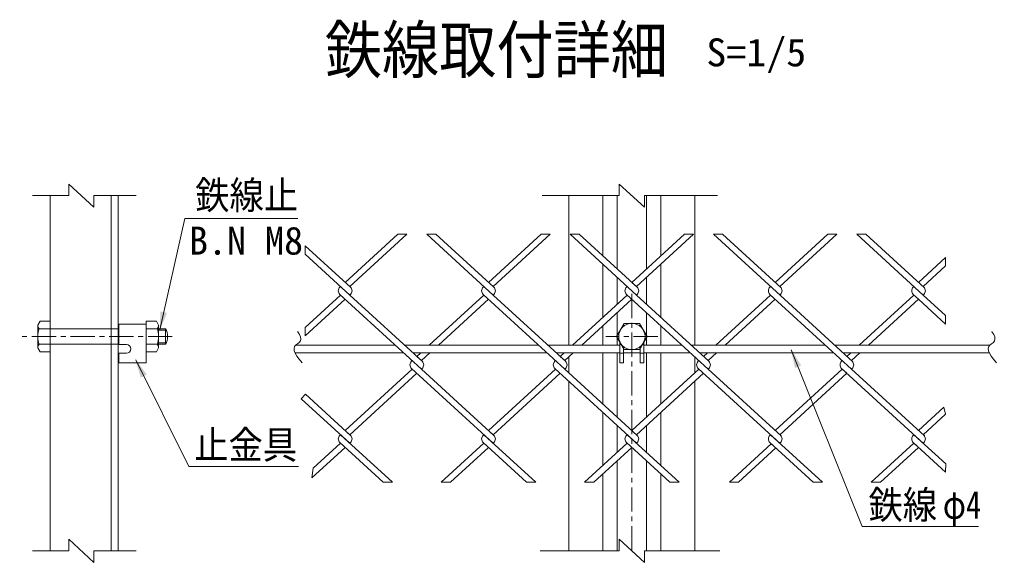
# Model space of a CAD drawing. Units: millimetres, scale not verified, with parts at other scales. Extents: x -4455 to 4455, y -3150 to 3150.
# Drawn here: x 1156 to 2669, y 516 to 1357 of the extents above; entities that cross this region are included whole.
import ezdxf
from ezdxf.enums import TextEntityAlignment as Align

# ---------------------------------------------------------------- set-up
doc = ezdxf.new("R2010")
doc.units = ezdxf.units.MM
doc.header["$LTSCALE"] = 30
doc.linetypes.add('DASHED', pattern=[7.5, 6, -1.5])
doc.linetypes.add('USER2', pattern=[2, 1.25, -0.25, 0.25, -0.25])
doc.layers.add('0-C_7詳細', color=7, linetype='Continuous', lineweight=18)
doc.styles.add('ＭＳ ゴシック', font='')
doc.styles.get('ＭＳ ゴシック').set_extended_font_data('MS Gothic')

msp = doc.modelspace()

# ---------------------------------------------------------------- linework, layer by layer
at = {"layer": '0-C_7詳細', "color": 4}
for p, q in [((1271.45, 1066.58), (1232.68, 1102.58)), ((1232.68, 1084.58), (1232.68, 1102.58)), ((2124.05, 1066.58), (2085.28, 1102.58)), ((2085.28, 1084.58), (2085.28, 1102.58)), ((1232.68, 1084.58), (1176.12, 1084.58)), ((1271.45, 1084.58), (1336.72, 1084.58)), ((1271.45, 1084.58), (1271.45, 1066.58)), ((2085.28, 1084.58), (1965.7, 1084.58)), ((2124.05, 1084.58), (2237.22, 1084.58)), ((2124.05, 1084.58), (2124.05, 1066.58)), ((1232.68, 534.27), (1232.68, 552.27)), ((1271.45, 516.27), (1232.68, 552.27)), ((2085.28, 534.27), (2085.28, 552.27)), ((2124.05, 516.27), (2085.28, 552.27)), ((1232.68, 534.27), (1176.12, 534.27)), ((1271.45, 534.27), (1336.72, 534.27)), ((1271.45, 534.27), (1271.45, 516.27)), ((2085.28, 534.27), (1962.47, 534.27)), ((2124.05, 534.27), (2240.87, 534.27)), ((2124.05, 534.27), (2124.05, 516.27))]:
    msp.add_line(p, q, dxfattribs=at)
at = {"layer": '0-C_7詳細', "lineweight": 9}
for p, q in [((1203.88, 1084.58), (1203.88, 534.27)), ((1298.38, 1084.58), (1298.38, 534.27)), ((1308.88, 1084.58), (1308.88, 534.27)), ((2007.17, 1084.58), (2007.17, 853.03)), ((2059.67, 1084.58), (2059.67, 991.42)), ((2082.17, 1084.58), (2082.17, 970.8)), ((2127.17, 1084.58), (2127.17, 970.8)), ((2149.67, 1084.58), (2149.67, 991.42)), ((2202.17, 1084.58), (2202.17, 853.03)), ((2059.67, 978.4), (2059.67, 895.93)), ((2149.67, 978.4), (2149.67, 895.93)), ((2082.17, 957.78), (2082.17, 916.55)), ((2127.17, 957.78), (2127.17, 916.55)), ((2112.84, 942.7), (2104.67, 950.19)), ((2104.67, 924.15), (2027.05, 853.03)), ((2082.17, 903.53), (2082.17, 853.03)), ((2127.17, 903.53), (2127.17, 853.03)), ((1184.68, 884.14), (1188, 889.9)), ((1184.68, 848.62), (1184.68, 884.14)), ((1186.74, 878.38), (1203.88, 878.38)), ((1188, 889.9), (1203.88, 889.9)), ((1203.88, 842.86), (1203.88, 889.9)), ((1309.9, 885.34), (1309.9, 853.84)), ((1309.9, 885.34), (1352.5, 885.34)), ((1352.5, 842.86), (1352.5, 889.9)), ((1352.5, 885.34), (1352.5, 825.34)), ((1369.64, 878.38), (1352.5, 878.38)), ((1371.7, 848.62), (1371.7, 884.14)), ((1371.7, 878.38), (1382.36, 878.38)), ((1382.36, 854.38), (1382.36, 878.38)), ((2059.67, 882.91), (2059.67, 853.03)), ((2149.67, 882.91), (2149.67, 853.03)), ((1184.68, 848.62), (1188, 842.86)), ((1186.74, 854.38), (1203.88, 854.38)), ((1309.9, 853.84), (1321.75, 853.84)), ((1369.64, 854.38), (1352.5, 854.38)), ((1371.7, 848.62), (1368.38, 842.86)), ((1371.7, 854.38), (1382.36, 854.38)), ((1583.84, 853.03), (1738.22, 853.03)), ((1752.43, 853.03), (1960.25, 853.03)), ((1974.46, 853.03), (2085.92, 853.03)), ((2085.92, 858.12), (2085.92, 825.34)), ((2088.39, 853.84), (2085.92, 853.84)), ((2117.42, 847.73), (2117.42, 825.34)), ((2120.95, 853.84), (2123.42, 853.84)), ((2123.42, 858.12), (2123.42, 825.34)), ((2123.42, 853.03), (2182.28, 853.03)), ((2196.49, 853.03), (2404.31, 853.03)), ((2418.52, 853.03), (2659.08, 853.03)), ((1188, 842.86), (1203.88, 842.86)), ((1308.88, 718.03), (1308.88, 838.03)), ((1309.9, 840.34), (1321.75, 840.34)), ((1309.9, 840.34), (1309.9, 825.34)), ((1368.38, 842.86), (1352.5, 842.86)), ((1583.11, 841.03), (1751.32, 841.03)), ((1765.53, 841.03), (1973.35, 841.03)), ((1987.56, 841.03), (2085.92, 841.03)), ((2007.17, 834.8), (2007.17, 810.04)), ((2059.67, 841.03), (2059.67, 761.93)), ((2082.17, 841.03), (2082.17, 741.31)), ((2091.92, 840.34), (2085.92, 840.34)), ((2091.92, 841.03), (2117.42, 841.03)), ((2117.42, 840.34), (2123.42, 840.34)), ((2123.42, 841.03), (2195.38, 841.03)), ((2127.17, 841.03), (2127.17, 741.31)), ((2149.67, 841.03), (2149.67, 761.93)), ((2202.17, 834.8), (2202.17, 810.04)), ((2209.59, 841.03), (2417.4, 841.03)), ((2431.61, 841.03), (2658.35, 841.03)), ((1309.9, 825.34), (1352.5, 825.34)), ((2117.42, 825.34), (2123.42, 825.34)), ((2007.17, 797.02), (2007.17, 534.27)), ((2202.17, 797.02), (2202.17, 534.27)), ((2059.67, 748.91), (2059.67, 666.44)), ((2149.67, 748.91), (2149.67, 666.44)), ((2082.17, 728.29), (2082.17, 687.06)), ((2127.17, 728.29), (2127.17, 687.06)), ((2082.17, 674.04), (2082.17, 534.27)), ((2127.17, 674.04), (2127.17, 534.27)), ((2059.67, 653.42), (2059.67, 534.27)), ((2149.67, 653.42), (2149.67, 534.27))]:
    msp.add_line(p, q, dxfattribs=at)
at = {"layer": '0-C_7詳細', "color": 3}
for p, q in [((1741.98, 1024.75), (1660.61, 950.19)), ((1756.19, 1024.75), (1667.72, 943.68)), ((1756.19, 1024.75), (1741.98, 1024.75)), ((1889.74, 930.66), (1787.06, 1024.75)), ((1801.27, 1024.75), (1787.06, 1024.75)), ((1890.81, 942.7), (1801.27, 1024.75)), ((1964.01, 1024.75), (1882.64, 950.19)), ((1978.22, 1024.75), (1889.74, 943.68)), ((1978.22, 1024.75), (1964.01, 1024.75)), ((2111.77, 930.66), (2009.09, 1024.75)), ((2023.3, 1024.75), (2009.09, 1024.75)), ((2112.84, 942.7), (2023.3, 1024.75)), ((2186.03, 1024.75), (2104.67, 950.19)), ((2200.24, 1024.75), (2111.77, 943.68)), ((2200.24, 1024.75), (2186.03, 1024.75)), ((2334.87, 929.67), (2231.12, 1024.75)), ((2245.33, 1024.75), (2231.12, 1024.75)), ((2335.94, 941.71), (2245.33, 1024.75)), ((2408.06, 1024.75), (2326.7, 950.19)), ((2422.27, 1024.75), (2333.8, 943.68)), ((2422.27, 1024.75), (2408.06, 1024.75)), ((2555.83, 930.66), (2453.15, 1024.75)), ((2467.36, 1024.75), (2453.15, 1024.75)), ((2557.97, 941.71), (2467.36, 1024.75)), ((1668.79, 942.7), (1598.5, 1007.1)), ((1598.5, 1007.1), (1598.5, 994.08)), ((1667.72, 930.66), (1598.5, 994.08)), ((2590.75, 988.7), (2548.72, 950.19)), ((2590.75, 975.68), (2590.75, 988.7)), ((2590.75, 975.68), (2555.83, 943.68)), ((1653.51, 943.68), (1652.44, 942.7)), ((1653.51, 943.68), (1652.44, 942.7)), ((1875.53, 943.68), (1874.46, 942.7)), ((1875.53, 943.68), (1874.46, 942.7)), ((1875.53, 943.68), (1874.46, 942.7)), ((1875.53, 943.68), (1874.46, 942.7)), ((2097.56, 943.68), (2096.49, 942.7)), ((2097.56, 943.68), (2096.49, 942.7)), ((2319.59, 943.68), (2318.52, 942.7)), ((2319.59, 943.68), (2318.52, 942.7)), ((2541.62, 943.68), (2540.55, 942.7)), ((2541.62, 943.68), (2540.55, 942.7)), ((1653.51, 930.66), (1598.5, 880.25)), ((1660.61, 924.15), (1598.5, 867.23)), ((1778.73, 815.91), (1652.43, 931.64)), ((1667.72, 930.66), (1669.15, 931.97)), ((1668.79, 931.64), (1667.72, 930.66)), ((1779.8, 827.95), (1667.72, 930.66)), ((1875.53, 930.66), (1790.82, 853.03)), ((1882.64, 924.15), (1805.03, 853.03)), ((2000.76, 815.91), (1874.46, 931.64)), ((1890.81, 931.64), (1889.74, 930.66)), ((2001.83, 827.95), (1889.74, 930.66)), ((2097.56, 930.66), (2012.85, 853.03)), ((2222.79, 815.91), (2096.49, 931.64)), ((2112.84, 931.64), (2111.77, 930.66)), ((2223.86, 827.95), (2111.77, 930.66)), ((2319.59, 930.66), (2234.87, 853.03)), ((2326.7, 924.15), (2249.08, 853.03)), ((2444.81, 815.91), (2318.52, 931.64)), ((2334.87, 931.64), (2333.8, 930.66)), ((2446.96, 826.97), (2334.87, 929.67)), ((2541.62, 930.66), (2456.9, 853.03)), ((2548.72, 924.15), (2471.11, 853.03)), ((2548.72, 924.15), (2540.55, 931.64)), ((2590.75, 885.63), (2548.72, 924.15)), ((2557.27, 931.97), (2555.83, 930.66)), ((2557.27, 931.97), (2555.83, 930.66)), ((2556.9, 931.64), (2555.83, 930.66)), ((2556.9, 931.64), (2555.83, 930.66)), ((2590.75, 898.65), (2555.83, 930.66)), ((2590.75, 885.63), (2590.75, 898.65)), ((1598.5, 880.25), (1598.5, 867.23)), ((1777.72, 841.03), (1771.63, 835.44)), ((1779.8, 827.95), (1771.63, 835.44)), ((1791.93, 841.03), (1778.73, 828.93)), ((1999.75, 841.03), (1993.65, 835.44)), ((2001.83, 827.95), (1993.65, 835.44)), ((2013.96, 841.03), (2000.76, 828.93)), ((2221.78, 841.03), (2215.68, 835.44)), ((2235.99, 841.03), (2222.79, 828.93)), ((2443.81, 841.03), (2437.71, 835.44)), ((2458.02, 841.03), (2444.81, 828.93)), ((1764.52, 828.93), (1763.45, 827.95)), ((1764.52, 828.93), (1763.45, 827.95)), ((1778.73, 815.91), (1780.17, 817.23)), ((1986.55, 828.93), (1985.48, 827.95)), ((1986.55, 828.93), (1985.48, 827.95)), ((2208.58, 828.93), (2207.51, 827.95)), ((2208.58, 828.93), (2207.51, 827.95)), ((2430.6, 828.93), (2429.53, 827.95)), ((2430.6, 828.93), (2429.53, 827.95)), ((2446.25, 817.23), (2444.81, 815.91)), ((1764.52, 815.91), (1660.61, 720.69)), ((1771.63, 809.4), (1667.72, 714.18)), ((1889.74, 701.16), (1763.45, 816.89)), ((1779.8, 816.89), (1778.73, 815.91)), ((1890.81, 713.2), (1778.73, 815.91)), ((1986.55, 815.91), (1882.64, 720.69)), ((1993.65, 809.4), (1889.74, 714.18)), ((2111.77, 701.16), (1985.48, 816.89)), ((2001.83, 816.89), (2000.76, 815.91)), ((2112.84, 713.2), (2000.76, 815.91)), ((2208.58, 815.91), (2104.67, 720.69)), ((2215.68, 809.4), (2111.77, 714.18)), ((2334.87, 700.18), (2207.51, 816.89)), ((2223.86, 816.89), (2222.79, 815.91)), ((2335.94, 712.22), (2222.79, 815.91)), ((2430.6, 815.91), (2326.7, 720.69)), ((2437.71, 809.4), (2333.8, 714.18)), ((2556.9, 700.18), (2429.53, 816.89)), ((2437.71, 809.4), (2429.53, 816.89)), ((2445.88, 816.89), (2444.81, 815.91)), ((2445.88, 816.89), (2444.81, 815.91)), ((2557.97, 712.22), (2444.81, 815.91)), ((1599.27, 776.91), (1592.73, 769.87)), ((1668.79, 713.2), (1599.27, 776.91)), ((1667.72, 701.16), (1592.73, 769.87)), ((2588.01, 756.69), (2548.72, 720.69)), ((2588.01, 756.69), (2590.75, 746.19)), ((2590.75, 746.19), (2555.83, 714.18)), ((1653.51, 714.18), (1652.44, 713.2)), ((1653.51, 714.18), (1652.44, 713.2)), ((1733.74, 640.66), (1653.51, 714.18)), ((1668.79, 713.2), (1660.61, 720.69)), ((1875.53, 714.18), (1874.46, 713.2)), ((1875.53, 714.18), (1874.46, 713.2)), ((1955.77, 640.66), (1875.53, 714.18)), ((1890.81, 713.2), (1882.64, 720.69)), ((2097.56, 714.18), (2096.49, 713.2)), ((2097.56, 714.18), (2096.49, 713.2)), ((2177.79, 640.66), (2097.56, 714.18)), ((2319.59, 714.18), (2318.52, 713.2)), ((2319.59, 714.18), (2318.52, 713.2)), ((2399.82, 640.66), (2319.59, 714.18)), ((2541.62, 714.18), (2540.55, 713.2)), ((2541.62, 714.18), (2540.55, 713.2)), ((2590.93, 669), (2541.62, 714.18)), ((1653.51, 701.16), (1611.29, 662.48)), ((1719.53, 640.66), (1652.44, 702.14)), ((1668.79, 702.14), (1667.72, 701.16)), ((1875.53, 701.16), (1809.51, 640.66)), ((1941.56, 640.66), (1874.46, 702.14)), ((1890.81, 702.14), (1889.74, 701.16)), ((2097.56, 701.16), (2031.54, 640.66)), ((2163.59, 640.66), (2096.49, 702.14)), ((2112.84, 702.14), (2111.77, 701.16)), ((2320.66, 700.18), (2255.71, 640.66)), ((2385.61, 640.66), (2318.52, 702.14)), ((2326.7, 694.65), (2318.52, 702.14)), ((2334.87, 702.14), (2333.8, 701.16)), ((2334.87, 702.14), (2333.8, 701.16)), ((2541.62, 701.16), (2475.6, 640.66)), ((2548.72, 694.65), (2540.55, 702.14)), ((2590.71, 656.18), (2540.55, 702.14)), ((2556.9, 702.14), (2555.83, 701.16)), ((2556.9, 702.14), (2555.83, 701.16)), ((1660.61, 694.65), (1609.26, 647.6)), ((2327.77, 693.67), (2269.92, 640.66)), ((2548.72, 694.65), (2489.81, 640.66)), ((2590.93, 669), (2590.71, 656.18)), ((1611.29, 662.48), (1609.26, 647.6)), ((1733.74, 640.66), (1719.53, 640.66)), ((1955.77, 640.66), (1941.56, 640.66)), ((2177.79, 640.66), (2163.59, 640.66)), ((2269.92, 640.66), (2255.71, 640.66)), ((2399.82, 640.66), (2385.61, 640.66)), ((2489.81, 640.66), (2475.6, 640.66))]:
    msp.add_line(p, q, dxfattribs=at)
at = {"layer": '0-C_7詳細', "color": 1, "linetype": 'USER2'}
for p, q in [((2104.67, 932.53), (2104.67, 534.27)), ((1392.75, 866.38), (1156.26, 866.38)), ((2144.96, 866.38), (2064.32, 866.38))]:
    msp.add_line(p, q, dxfattribs=at)
at = {"layer": '0-C_7詳細', "color": 3, "linetype": 'DASHED'}
for p, q in [((1203.88, 878.38), (1309.9, 878.38)), ((1203.88, 854.38), (1309.9, 854.38))]:
    msp.add_line(p, q, dxfattribs=at)
at = {"layer": '0-C_7詳細', "color": 1}
for p, q in [((1371.7, 875.98), (1383.57, 875.98)), ((1371.7, 856.78), (1383.57, 856.78))]:
    msp.add_line(p, q, dxfattribs=at)
at = {"layer": '0-C_7詳細', "lineweight": 9}
for points in [[(1587.49, 1049.24), (1412.21, 1049.24), (1373.55, 876.74)], [(1371.7, 884.14), (1368.38, 889.9), (1352.5, 889.9)], [(2091.92, 847.73), (2091.92, 825.34), (2085.92, 825.34)], [(2641.67, 571.91), (2461.6, 571.91), (2351.68, 845.57)], [(1588.14, 665.19), (1418.72, 665.19), (1336.21, 830.04)]]:
    msp.add_lwpolyline(points, dxfattribs=at)
at = {"layer": '0-C_7詳細', "color": 3}
msp.add_lwpolyline([(2081.15, 866.38), (2092.91, 886.75), (2116.43, 886.75), (2128.19, 866.38), (2116.43, 846.01), (2092.91, 846.01)], close=True, dxfattribs=at)
at = {"layer": '0-C_7詳細', "color": 4}
for points in [[(1586.91, 874.12), (1587.22, 873.73), (1589.88, 869.53), (1591.45, 865.77), (1591.92, 862.46), (1591.29, 859.58), (1589.57, 857.15), (1586.76, 855.16), (1583.93, 853.16), (1582.17, 850.67), (1581.49, 847.72), (1581.89, 844.29), (1583.35, 840.38), (1585.89, 836), (1589.51, 831.14), (1594.19, 825.8)], [(2662.15, 874.12), (2662.46, 873.73), (2665.13, 869.53), (2666.69, 865.77), (2667.16, 862.46), (2666.54, 859.58), (2664.82, 857.15), (2662, 855.16), (2659.17, 853.16), (2657.42, 850.67), (2656.74, 847.72), (2657.13, 844.29), (2658.59, 840.38), (2661.13, 836), (2664.75, 831.14), (2669.44, 825.8)]]:
    msp.add_lwpolyline(points, dxfattribs=at)
at = {"layer": '0-C_7詳細', "color": 3}
for points in [[(1882.64, 694.65), (1823.72, 640.66), (1809.51, 640.66)], [(2104.67, 694.65), (2045.75, 640.66), (2031.54, 640.66)]]:
    msp.add_lwpolyline(points, dxfattribs=at)
msp.add_circle((2104.67, 866.38), 20.4, dxfattribs=at)
for centre, start, end in [((1657.5, 937.17), 132.5, 227.5), ((1663.72, 937.17), 312.5, 47.5), ((1879.53, 937.17), 132.5, 227.5), ((1885.75, 937.17), 312.5, 47.5), ((2101.56, 937.17), 132.5, 227.5), ((2107.78, 937.17), 312.5, 47.5), ((2323.59, 937.17), 132.5, 227.5), ((2329.8, 937.17), 312.5, 47.5), ((2545.62, 937.17), 132.5, 227.5), ((2551.83, 937.17), 312.5, 47.5), ((1768.52, 822.42), 132.5, 227.5), ((1774.73, 822.42), 312.5, 47.5), ((1990.54, 822.42), 132.5, 227.5), ((1996.76, 822.42), 312.5, 47.5), ((2212.57, 822.42), 132.5, 227.5), ((2218.79, 822.42), 312.5, 47.5), ((2434.6, 822.42), 132.5, 227.5), ((2440.82, 822.42), 312.5, 47.5), ((1657.5, 707.67), 132.5, 227.5), ((1663.72, 707.67), 312.5, 47.5), ((1879.53, 707.67), 132.5, 227.5), ((1885.75, 707.67), 312.5, 47.5), ((2101.56, 707.67), 132.5, 227.5), ((2107.78, 707.67), 312.5, 47.5), ((2323.59, 707.67), 132.5, 227.5), ((2329.8, 707.67), 312.5, 47.5), ((2545.62, 707.67), 132.5, 227.5), ((2551.83, 707.67), 312.5, 47.5)]:
    msp.add_arc(centre, 7.5, start, end, dxfattribs=at)
at = {"layer": '0-C_7詳細', "lineweight": 9}
for centre, radius, start, end in [((1193.77, 884.14), 9.09, 180, 219.3382), ((1220.68, 866.38), 36, 160.52878, 199.47122), ((1362.61, 884.14), 9.09, 320.6618, 0), ((1335.7, 866.38), 36, 340.52878, 19.47122), ((1361.58, 866.38), 24, 330, 30), ((1193.77, 848.62), 9.09, 140.6618, 180), ((1321.75, 847.09), 6.75, 270, 90), ((1362.61, 848.62), 9.09, 0, 39.3382)]:
    msp.add_arc(centre, radius, start, end, dxfattribs=at)
at = {"layer": '0-C_7詳細'}
for points in [[(1373.11, 874.79), (1374.59, 905.2), (1384.75, 902.92)], [(2350.93, 847.42), (2366.95, 821.53), (2357.28, 817.64)], [(1335.32, 831.83), (1353.4, 807.33), (1344.09, 802.67)]]:
    msp.add_solid(points, dxfattribs=at)

# ---------------------------------------------------------------- texts
at = {"layer": '0-C_7詳細', "style": 'ＭＳ ゴシック', "width": 0.9}
msp.add_text('鉄線取付詳細', height=72.14, dxfattribs=at).set_placement((1629.15, 1252.97), align=Align.BOTTOM_LEFT)
at = {"layer": '0-C_7詳細', "color": 3, "style": 'ＭＳ ゴシック'}
for s, width, p in [('S=1/5', 1.05, (2220.02, 1271.95)), ('鉄線止', 0.9, (1428.3, 1050.69)), ('止金具', 0.9, (1426.76, 663.9)), ('鉄線', 0.9, (2471.07, 570.89)), ('φ4', 0.8, (2586.37, 570.89))]:
    msp.add_text(s, height=43.33, dxfattribs=dict(at, width=width)).set_placement(p, align=Align.BOTTOM_LEFT)
msp.add_text('B.N M8', height=43.33, dxfattribs=at).set_placement((1418.68, 980.26), align=Align.BOTTOM_LEFT)

doc.saveas('drawing.dxf')
